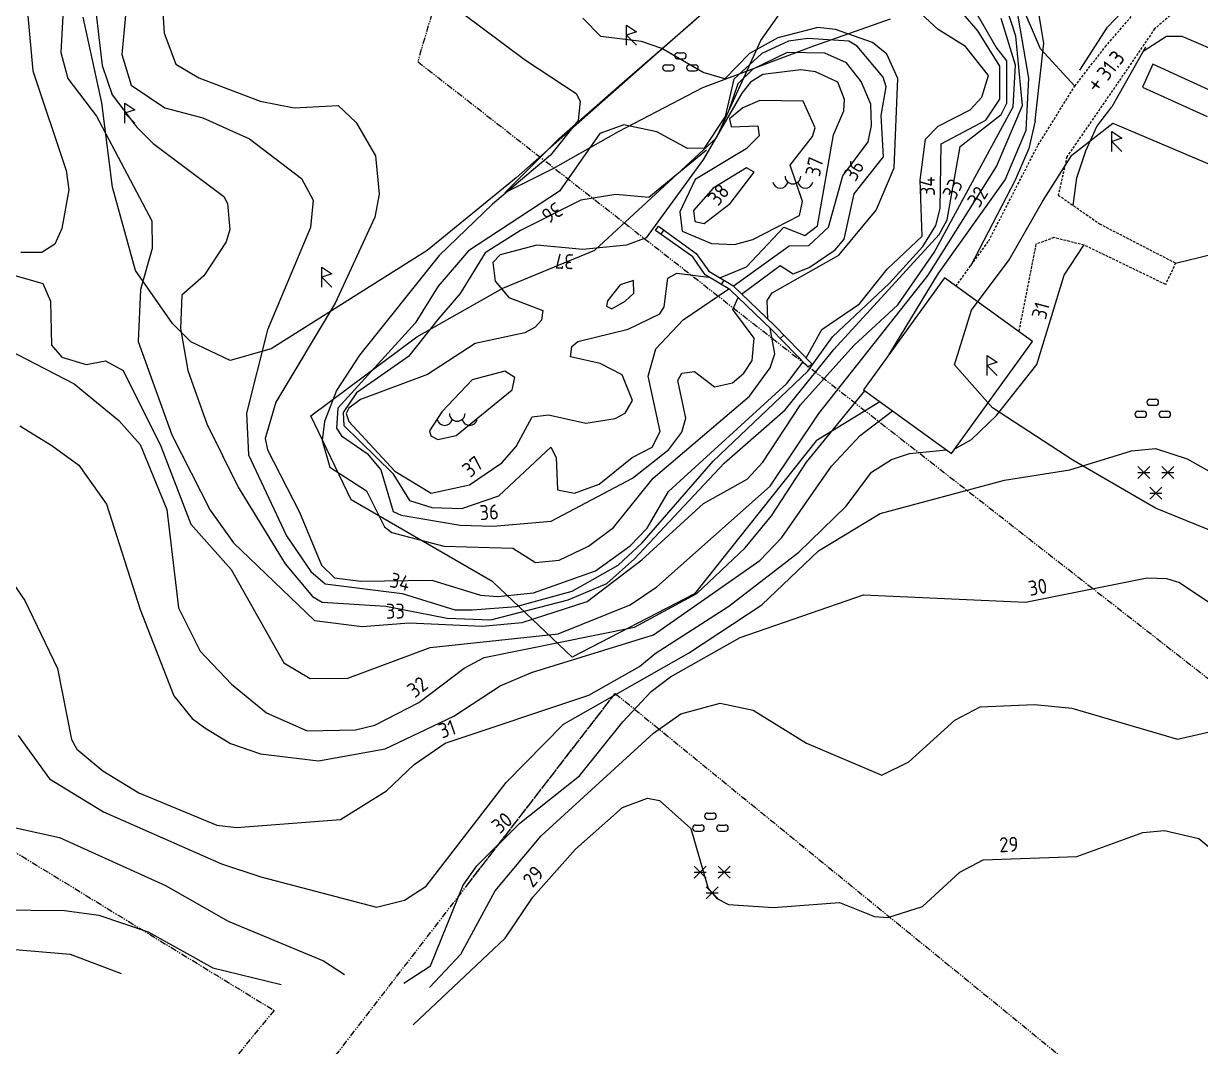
# Model space of a CAD drawing. Header units: metres. Extents: x 139929 to 142176, y 6401995 to 6404420.
# Drawn here: x 140269.7 to 140387.5, y 6402084.9 to 6402187.3 of the extents above; entities that cross this region are included whole.
import ezdxf
from ezdxf.enums import TextEntityAlignment as Align

# ---------------------------------------------------------------- set-up
doc = ezdxf.new("R2010")
doc.units = ezdxf.units.M
doc.header["$LTSCALE"] = 0.5
doc.linetypes.add('DASHED', pattern=[0.75, 0.5, -0.25])
doc.linetypes.add('PHANTOM', pattern=[2.5, 1.25, -0.25, 0.25, -0.25, 0.25, -0.25])
doc.layers.get('0').update_dxf_attribs({"color": 1})
for name, color, linetype in [('M-BEF-BYGGNAD', 3, 'Continuous'), ('M-BEF-FORNFYND', 4, 'Continuous'), ('M-BEF-HÄCK', 7, 'Continuous'), ('M-BEF-MARKLINJE', 4, 'Continuous'), ('M-BEF-MUR', 4, 'Continuous'), ('M-BEF-NIVÅ', 4, 'Continuous'), ('M-BEF-NIVÅKURVA-PRIMÄR-0.5M', 12, 'Continuous'), ('M-BEF-NIVÅKURVA-PRIMÄR-1.0M', 12, 'Continuous'), ('M-BEF-VÄGKANT', 1, 'DASHED'), ('M-GR-FASTIGHETSGRÄNS', 3, 'PHANTOM')]:
    doc.layers.add(name, color=color, linetype=linetype)
doc.styles.add('ISO', font='iso.shx', dxfattribs={"height": 2.5})

# ---------------------------------------------------------------- blocks, each defined once
blk = doc.blocks.new('PRI_P_FORNL')
blk.add_polyline3d([(-0.166667, -0.5, 0), (-0.166667, 1.5, 0), (0.833333, 0.833334, 0), (-0.166667, 0.5, 0), (0.833333, -0.5, 0)])
blk = doc.blocks.new('PRI_M_BARRSKOG')
for points in [[(-0.6, 1.48, 0), (-1.8, 0.28, 0)], [(-1.8, 1.48, 0), (-0.6, 0.28, 0)], [(0.6, 1.48, 0), (1.8, 0.28, 0)], [(1.8, 1.48, 0), (0.6, 0.28, 0)], [(-1.8, 0.88, 0), (-0.6, 0.88, 0)], [(0.6, 0.88, 0), (1.8, 0.88, 0)], [(-0.6, -1.8, 0), (0.6, -0.6, 0)], [(-0.6, -0.6, 0), (0.6, -1.8, 0)], [(-0.6, -1.2, 0), (0.6, -1.2, 0)]]:
    blk.add_polyline3d(points)
blk = doc.blocks.new('PRI_M_BERG')
for centre, radius, start, end in [((-1.25, 0.43), 0.765, 192.2902, 347.7098), ((0, 0.87), 0.784, 180, 0), ((1.25, 0.43), 0.765, 192.2902, 347.7098)]:
    blk.add_arc(centre, radius, start, end)
blk = doc.blocks.new('PRI_M_LÖVSKOG')
for p, q in [((-0.29, 1.2), (0.29, 1.2)), ((-0.29, 0.6), (0.29, 0.6)), ((-1.49, 0), (-0.91, 0)), ((-1.49, -0.6), (-0.91, -0.6)), ((0.91, 0), (1.49, 0)), ((0.91, -0.6), (1.49, -0.6))]:
    blk.add_line(p, q)
for centre, start, end in [((-0.29, 0.9), 90, 180), ((0.29, 0.9), 0, 90), ((-0.29, 0.9), 180, 270), ((0.29, 0.9), 270, 0), ((-1.49, -0.3), 90, 180), ((-1.49, -0.3), 180, 270), ((-0.91, -0.3), 0, 90), ((-0.91, -0.3), 270, 0), ((0.91, -0.3), 90, 180), ((0.91, -0.3), 180, 270), ((1.49, -0.3), 0, 90), ((1.49, -0.3), 270, 0)]:
    blk.add_arc(centre, 0.3, start, end)
blk = doc.blocks.new('PRI_NIVÅ_HÖJDPUNKT_ISM')
at = {"color": 7}
for p, q in [((-0.25, 0), (0.25, 0)), ((0, 0.25), (0, -0.25))]:
    blk.add_line(p, q, dxfattribs=at)
blk = doc.blocks.new('SPWDEF')
at = {"color": 0, "linetype": 'Continuous'}
for p, q in [((-1, 0), (1, 0)), ((0, -1), (0, 1))]:
    blk.add_line(p, q, dxfattribs=at)
blk.add_circle((0, 0), 0.2)
blk = doc.blocks.new('PRI_NIVÅ_HÖJDPKT')
at = {"color": 0, "linetype": 'Continuous', "lineweight": -3}
blk.add_circle((183, 184), 0.0005, dxfattribs=at)

msp = doc.modelspace()

# ---------------------------------------------------------------- linework, layer by layer
at = {"layer": 'M-BEF-BYGGNAD'}
for p, q in [((140382.69, 6402183.18), (140381.66, 6402180.91)), ((140389.16, 6402180.24), (140382.69, 6402183.18)), ((140381.66, 6402180.91), (140388.12, 6402177.97)), ((140361.85, 6402161.82), (140353.75, 6402150.61)), ((140361.85, 6402161.82), (140353.75, 6402150.61)), ((140370.65, 6402155.46), (140361.85, 6402161.82)), ((140370.65, 6402155.46), (140361.85, 6402161.82)), ((140362.54, 6402144.25, 37.02), (140370.65, 6402155.46, 34.42)), ((140362.54, 6402144.25), (140370.65, 6402155.46)), ((140353.75, 6402150.61, 37.02), (140362.54, 6402144.25, 37.02)), ((140353.75, 6402150.61), (140362.54, 6402144.25))]:
    msp.add_line(p, q, dxfattribs=at)
at = {"layer": 'M-BEF-HÄCK', "lineweight": -3}
for p, q in [((140378.17, 6402186.9), (140381.53, 6402190.45)), ((140378.17, 6402186.9), (140381.53, 6402190.45)), ((140375.37, 6402182.6), (140378.17, 6402186.9)), ((140375.37, 6402182.6), (140378.17, 6402186.9))]:
    msp.add_line(p, q, dxfattribs=at)
at = {"layer": 'M-BEF-MARKLINJE'}
for p, q in [((140343.49, 6402185.58, 34.88), (140348.28, 6402192.37, 33.93)), ((140339.55, 6402189.95), (140333, 6402184.21)), ((140371.45, 6402184.73, 31.5), (140369.32, 6402189.74, 32.02)), ((140277.56, 6402179.34), (140275.69, 6402187.89)), ((140329.83, 6402181.49), (140336.68, 6402187.43)), ((140356.41, 6402187.69), (140348.76, 6402185.01)), ((140339.04, 6402175.84, 37.01), (140343.49, 6402185.58, 34.88)), ((140348.76, 6402185.01), (140337.65, 6402180.82)), ((140374.89, 6402181.01, 31.34), (140371.45, 6402184.73, 31.5)), ((140333, 6402184.21), (140318.99, 6402171.82)), ((140323.29, 6402175.75), (140329.83, 6402181.49)), ((140337.65, 6402180.82), (140329.19, 6402176.42)), ((140278.63, 6402170.9), (140277.56, 6402179.34)), ((140374.58, 6402174.1), (140378.69, 6402177.28)), ((140378.69, 6402177.28), (140388.19, 6402173.27)), ((140329.19, 6402176.42), (140322.66, 6402172.71)), ((140317.86, 6402170.31), (140323.29, 6402175.75)), ((140326.88, 6402164.6, 38.04), (140339.04, 6402175.84, 37.01)), ((140371.65, 6402169.46), (140374.58, 6402174.1)), ((140322.66, 6402172.71), (140317.86, 6402170.31)), ((140318.99, 6402171.82), (140310.1, 6402164.57)), ((140280.91, 6402162.56), (140278.63, 6402170.9)), ((140368.31, 6402163.62), (140371.65, 6402169.46)), ((140310.1, 6402164.57), (140294.48, 6402154.73)), ((140317.65, 6402160.8, 38.12), (140326.88, 6402164.6, 38.04)), ((140384.97, 6402163.3, 30.73), (140390.01, 6402164.51, 30.58)), ((140364.56, 6402158.6), (140368.31, 6402163.62)), ((140284.63, 6402157.25), (140280.91, 6402162.56)), ((140309.07, 6402155.9, 37.02), (140317.65, 6402160.8, 38.12)), ((140362.85, 6402153.13), (140364.56, 6402158.6)), ((140286.45, 6402155.4), (140284.63, 6402157.25)), ((140290.4, 6402153.55), (140286.45, 6402155.4)), ((140298.47, 6402148.01, 36.19), (140309.07, 6402155.9, 37.02)), ((140294.48, 6402154.73), (140290.4, 6402153.55)), ((140366.64, 6402148.8), (140362.85, 6402153.13)), ((140355.39, 6402149.42, 32.16), (140349, 6402145.52, 32.04)), ((140302.49, 6402139.6, 35.47), (140298.47, 6402148.01, 36.19)), ((140374.7, 6402143.58), (140366.64, 6402148.8)), ((140349, 6402145.52, 32.04), (140336.84, 6402130.19, 32.27)), ((140382.96, 6402138.78), (140374.7, 6402143.58)), ((140316.67, 6402131.42, 35.73), (140302.49, 6402139.6, 35.47)), ((140391.24, 6402135.39), (140382.96, 6402138.78)), ((140324.59, 6402123.87, 32.68), (140316.67, 6402131.42, 35.73)), ((140336.84, 6402130.19, 32.27), (140324.59, 6402123.87, 32.68))]:
    msp.add_line(p, q, dxfattribs=at)
at = {"layer": 'M-BEF-MARKLINJE', "lineweight": -3}
for p, q in [((140343.49, 6402185.58), (140348.28, 6402192.37)), ((140371.45, 6402184.73), (140369.32, 6402189.74)), ((140339.04, 6402175.84), (140343.49, 6402185.58)), ((140374.89, 6402181.01), (140371.45, 6402184.73)), ((140326.88, 6402164.6), (140339.04, 6402175.84)), ((140317.65, 6402160.8), (140326.88, 6402164.6)), ((140384.97, 6402163.3), (140390.01, 6402164.51)), ((140309.07, 6402155.9), (140317.65, 6402160.8)), ((140298.47, 6402148.01), (140309.07, 6402155.9)), ((140355.39, 6402149.42), (140349, 6402145.52)), ((140302.49, 6402139.6), (140298.47, 6402148.01)), ((140349, 6402145.52), (140336.84, 6402130.19)), ((140316.67, 6402131.42), (140302.49, 6402139.6)), ((140324.59, 6402123.87), (140316.67, 6402131.42)), ((140336.84, 6402130.19), (140324.59, 6402123.87))]:
    msp.add_line(p, q, dxfattribs=at)
at = {"layer": 'M-BEF-MUR'}
for p, q in [((140381.96, 6402184.89), (140378.59, 6402178.94)), ((140332.95, 6402166.57), (140333.25, 6402166.98)), ((140333.25, 6402166.98), (140337.02, 6402164.26)), ((140336.66, 6402163.91), (140332.95, 6402166.57)), ((140333.49, 6402166.19), (140333.78, 6402166.59)), ((140337.92, 6402162.12), (140336.66, 6402163.91)), ((140337.02, 6402164.26), (140338.27, 6402162.49)), ((140340.36, 6402160.66), (140337.92, 6402162.12)), ((140338.27, 6402162.49), (140340.66, 6402161.06)), ((140339.55, 6402161.14), (140339.81, 6402161.57)), ((140340.66, 6402161.06), (140344.87, 6402157.03)), ((140344.52, 6402156.67), (140340.36, 6402160.66)), ((140348.21, 6402152.88, 34.77), (140344.52, 6402156.67, 35.59)), ((140344.87, 6402157.03, 35.59), (140348.57, 6402153.22, 34.77)), ((140345.42, 6402155.74, 35.39), (140345.78, 6402156.09, 35.39)), ((140348.57, 6402153.22, 34.77), (140348.21, 6402152.88, 34.77))]:
    msp.add_line(p, q, dxfattribs=at)
at = {"layer": 'M-BEF-MUR', "lineweight": -3}
for p, q in [((140381.96, 6402184.89), (140378.59, 6402178.94)), ((140332.95, 6402166.57), (140333.25, 6402166.98)), ((140333.25, 6402166.98), (140337.02, 6402164.26)), ((140336.66, 6402163.91), (140332.95, 6402166.57)), ((140333.49, 6402166.19), (140333.78, 6402166.59)), ((140337.92, 6402162.12), (140336.66, 6402163.91)), ((140337.02, 6402164.26), (140338.27, 6402162.49)), ((140340.36, 6402160.66), (140337.92, 6402162.12)), ((140338.27, 6402162.49), (140340.66, 6402161.06)), ((140339.55, 6402161.14), (140339.81, 6402161.57)), ((140340.66, 6402161.06), (140344.87, 6402157.03)), ((140344.52, 6402156.67), (140340.36, 6402160.66)), ((140348.21, 6402152.88), (140344.52, 6402156.67)), ((140344.87, 6402157.03), (140348.57, 6402153.22)), ((140345.42, 6402155.74), (140345.78, 6402156.09)), ((140348.57, 6402153.22), (140348.21, 6402152.88))]:
    msp.add_line(p, q, dxfattribs=at)
at = {"layer": 'M-BEF-NIVÅKURVA-PRIMÄR-0.5M', "linetype": 'Continuous', "lineweight": -3}
for p, q in [((140371.78, 6402185.31, 31.5), (140369.61, 6402198.11, 31.5)), ((140367.03, 6402184.89, 33.5), (140360.55, 6402196.12, 33.5)), ((140269.65, 6402193.8, 32.5), (140270.64, 6402182.53, 32.5)), ((140283.26, 6402194.3, 34.5), (140283.78, 6402186.31, 34.5)), ((140311.53, 6402189.89, 35.5), (140319.92, 6402183.59, 35.5)), ((140368.99, 6402185.99, 32.5), (140367.98, 6402189.08, 32.5)), ((140276.88, 6402189.03, 33.5), (140277.57, 6402183.06, 33.5)), ((140361.23, 6402186.67, 34.5), (140359.09, 6402188.64, 34.5)), ((140327.48, 6402185.97, 35.5), (140325.68, 6402187.8, 35.5)), ((140349.19, 6402186.87, 35.5), (140345.17, 6402185.82, 35.5)), ((140350.93, 6402186.67, 35.5), (140349.19, 6402186.87, 35.5)), ((140283.78, 6402186.31, 34.5), (140284.96, 6402183.18, 34.5)), ((140331.54, 6402185.47, 35.5), (140327.48, 6402185.97, 35.5)), ((140345.17, 6402185.82, 35.5), (140342.34, 6402184.25, 35.5)), ((140354.64, 6402185.36, 35.5), (140350.93, 6402186.67, 35.5)), ((140363.94, 6402184.97, 34.5), (140361.23, 6402186.67, 34.5)), ((140369.64, 6402179.05, 32.5), (140368.99, 6402185.99, 32.5)), ((140333.56, 6402184.78, 35.5), (140331.54, 6402185.47, 35.5)), ((140337.7, 6402182.36, 35.5), (140333.56, 6402184.78, 35.5)), ((140346.11, 6402184.37, 36.5), (140342.69, 6402182.69, 36.5)), ((140349.88, 6402184.3, 36.5), (140346.11, 6402184.37, 36.5)), ((140356.09, 6402184.18, 35.5), (140354.64, 6402185.36, 35.5)), ((140366.26, 6402182.07, 34.5), (140363.94, 6402184.97, 34.5)), ((140368.09, 6402183.53, 33.5), (140367.03, 6402184.89, 33.5)), ((140370.92, 6402177.54, 31.5), (140371.78, 6402185.31, 31.5)), ((140284.96, 6402183.18, 34.5), (140287.27, 6402181.84, 34.5)), ((140319.92, 6402183.59, 35.5), (140325.01, 6402180.27, 35.5)), ((140342.34, 6402184.25, 35.5), (140339.88, 6402181.74, 35.5)), ((140352.04, 6402183.34, 36.5), (140349.88, 6402184.3, 36.5)), ((140353.51, 6402181.45, 36.5), (140352.04, 6402183.34, 36.5)), ((140357.18, 6402181.77, 35.5), (140356.09, 6402184.18, 35.5)), ((140368.08, 6402179.28, 33.5), (140368.09, 6402183.53, 33.5)), ((140270.64, 6402182.53, 32.5), (140273.97, 6402172.56, 32.5)), ((140277.57, 6402183.06, 33.5), (140278.6, 6402180.13, 33.5)), ((140339.88, 6402181.74, 35.5), (140337.7, 6402182.36, 35.5)), ((140342.69, 6402182.69, 36.5), (140341.19, 6402181.22, 36.5)), ((140365.58, 6402179.88, 34.5), (140366.26, 6402182.07, 34.5)), ((140287.27, 6402181.84, 34.5), (140293.39, 6402179.49, 34.5)), ((140341.19, 6402181.22, 36.5), (140340.23, 6402178.5, 36.5)), ((140354.48, 6402179.18, 36.5), (140353.51, 6402181.45, 36.5)), ((140356.82, 6402172.84, 35.5), (140357.18, 6402181.77, 35.5)), ((140278.6, 6402180.13, 33.5), (140281.03, 6402176.94, 33.5)), ((140325.01, 6402180.27, 35.5), (140325.41, 6402179.48, 35.5)), ((140364.42, 6402178.64, 34.5), (140365.58, 6402179.88, 34.5)), ((140293.39, 6402179.49, 34.5), (140296.78, 6402178.84, 34.5)), ((140296.78, 6402178.84, 34.5), (140301.19, 6402179.07, 34.5)), ((140301.19, 6402179.07, 34.5), (140303.01, 6402177.37, 34.5)), ((140325.41, 6402179.48, 35.5), (140325.21, 6402177.55, 35.5)), ((140341.69, 6402178.82, 37.5), (140340.35, 6402177.72, 37.5)), ((140343.39, 6402179.55, 37.5), (140341.69, 6402178.82, 37.5)), ((140347.72, 6402179.51, 37.5), (140343.39, 6402179.55, 37.5)), ((140348.9, 6402176.84, 37.5), (140347.72, 6402179.51, 37.5)), ((140354.55, 6402177.05, 36.5), (140354.48, 6402179.18, 36.5)), ((140361.2, 6402176.99, 34.5), (140364.42, 6402178.64, 34.5)), ((140367.05, 6402172.95, 32.5), (140369.64, 6402179.05, 32.5)), ((140367.51, 6402178.17, 33.5), (140368.08, 6402179.28, 33.5)), ((140303.01, 6402177.37, 34.5), (140304.94, 6402174.04, 34.5)), ((140325.21, 6402177.55, 35.5), (140322.45, 6402174.1, 35.5)), ((140340.35, 6402177.72, 37.5), (140340.51, 6402176.92, 37.5)), ((140363.42, 6402174.97, 33.5), (140367.51, 6402178.17, 33.5)), ((140370.92, 6402177.54, 31.5), (140370.28, 6402174.77, 31.5)), ((140281.03, 6402176.94, 33.5), (140282.69, 6402175.27, 33.5)), ((140340.51, 6402176.92, 37.5), (140343.16, 6402177.01, 37.5)), ((140343.16, 6402177.01, 37.5), (140343.3, 6402176.03, 37.5)), ((140348.63, 6402175.95, 37.5), (140348.9, 6402176.84, 37.5)), ((140354.21, 6402175.44, 36.5), (140354.55, 6402177.05, 36.5)), ((140359.94, 6402175.7, 34.5), (140361.2, 6402176.99, 34.5)), ((140282.69, 6402175.27, 33.5), (140289.76, 6402169.96, 33.5)), ((140343.3, 6402176.03, 37.5), (140342.02, 6402174.74, 37.5)), ((140346.42, 6402173.08, 37.5), (140348.63, 6402175.95, 37.5)), ((140351.68, 6402172.03, 36.5), (140354.21, 6402175.44, 36.5)), ((140359.41, 6402171.58, 34.5), (140359.94, 6402175.7, 34.5)), ((140362.12, 6402167.62, 33.5), (140363.42, 6402174.97, 33.5)), ((140304.94, 6402174.04, 34.5), (140305.31, 6402170.18, 34.5)), ((140322.45, 6402174.1, 35.5), (140316.64, 6402169.2, 35.5)), ((140338.05, 6402174.59, 36.5), (140332.26, 6402169.86, 36.5)), ((140342.02, 6402174.74, 37.5), (140336.89, 6402171.66, 37.5)), ((140370.28, 6402174.77, 31.5), (140368.91, 6402171.59, 31.5)), ((140273.97, 6402172.56, 32.5), (140274.25, 6402170.63, 32.5)), ((140347.63, 6402169.44, 37.5), (140346.42, 6402173.08, 37.5)), ((140355, 6402168.6, 35.5), (140356.82, 6402172.84, 35.5)), ((140360.22, 6402162.1, 32.5), (140367.05, 6402172.95, 32.5)), ((140336.89, 6402171.66, 37.5), (140335.36, 6402168.41, 37.5)), ((140350.26, 6402166.88, 36.5), (140351.68, 6402172.03, 36.5)), ((140359.61, 6402165.98, 34.5), (140359.41, 6402171.58, 34.5)), ((140368.91, 6402171.59, 31.5), (140364.45, 6402163, 31.5)), ((140274.25, 6402170.63, 32.5), (140273.54, 6402166.76, 32.5)), ((140289.76, 6402169.96, 33.5), (140290.13, 6402169.27, 33.5)), ((140290.13, 6402169.27, 33.5), (140290.34, 6402166.67, 33.5)), ((140305.31, 6402170.18, 34.5), (140304.87, 6402167.9, 34.5)), ((140316.64, 6402169.2, 35.5), (140311.31, 6402164.04, 35.5)), ((140325.46, 6402169.58, 36.5), (140319.42, 6402166.55, 36.5)), ((140328.96, 6402170.17, 36.5), (140325.46, 6402169.58, 36.5)), ((140332.26, 6402169.86, 36.5), (140328.96, 6402170.17, 36.5)), ((140347.34, 6402168.07, 37.5), (140347.63, 6402169.44, 37.5)), ((140304.87, 6402167.9, 34.5), (140300.88, 6402159.27, 34.5)), ((140335.36, 6402168.41, 37.5), (140335.62, 6402166.48, 37.5)), ((140342.67, 6402165.64, 37.5), (140347.34, 6402168.07, 37.5)), ((140351.27, 6402164.09, 35.5), (140355, 6402168.6, 35.5)), ((140273.54, 6402166.76, 32.5), (140272.85, 6402165.18, 32.5)), ((140290.34, 6402166.67, 33.5), (140289.98, 6402165.41, 33.5)), ((140348.29, 6402165.07, 36.5), (140350.26, 6402166.88, 36.5)), ((140361.3, 6402166.17, 33.5), (140362.12, 6402167.62, 33.5)), ((140319.42, 6402166.55, 36.5), (140315.91, 6402164.31, 36.5)), ((140335.62, 6402166.48, 37.5), (140338.55, 6402165.25, 37.5)), ((140340.83, 6402165.14, 37.5), (140342.67, 6402165.64, 37.5)), ((140350.78, 6402154.65, 33.5), (140361.3, 6402166.17, 33.5)), ((140356.11, 6402162.7, 34.5), (140359.61, 6402165.98, 34.5)), ((140271.56, 6402164.36, 32.5), (140269.45, 6402164.34, 32.5)), ((140272.85, 6402165.18, 32.5), (140271.56, 6402164.36, 32.5)), ((140289.98, 6402165.41, 33.5), (140287.75, 6402162.03, 33.5)), ((140338.55, 6402165.25, 37.5), (140340.83, 6402165.14, 37.5)), ((140340.72, 6402161, 36.5), (140346.32, 6402165.02, 36.5)), ((140346.32, 6402165.02, 36.5), (140348.29, 6402165.07, 36.5)), ((140311.31, 6402164.04, 35.5), (140303.32, 6402154.09, 35.5)), ((140315.91, 6402164.31, 36.5), (140313.41, 6402160.26, 36.5)), ((140344.6, 6402160.32, 35.5), (140351.27, 6402164.09, 35.5)), ((140265.56, 6402162.98, 32.5), (140271.65, 6402161.26, 32.5)), ((140287.75, 6402162.03, 33.5), (140285.54, 6402160.09, 33.5)), ((140349.28, 6402148.24, 32.5), (140360.22, 6402162.1, 32.5)), ((140353.36, 6402159.22, 34.5), (140356.11, 6402162.7, 34.5)), ((140271.65, 6402161.26, 32.5), (140272.4, 6402159.5, 32.5)), ((140329.4, 6402161.12, 37.5), (140328.13, 6402159.53, 37.5)), ((140330.75, 6402161.55, 37.5), (140329.4, 6402161.12, 37.5)), ((140330.77, 6402160.29, 37.5), (140330.75, 6402161.55, 37.5)), ((140285.54, 6402160.09, 33.5), (140285.42, 6402156.76, 33.5)), ((140313.41, 6402160.26, 36.5), (140311.16, 6402157.65, 36.5)), ((140329.92, 6402159.47, 37.5), (140330.77, 6402160.29, 37.5)), ((140335.71, 6402157.63, 36.5), (140340.26, 6402160.71, 36.5)), ((140344.11, 6402159.54, 35.5), (140344.6, 6402160.32, 35.5)), ((140272.4, 6402159.5, 32.5), (140272.52, 6402155.07, 32.5)), ((140300.88, 6402159.27, 34.5), (140294.96, 6402149.38, 34.5)), ((140328.13, 6402159.53, 37.5), (140328.05, 6402158.97, 37.5)), ((140328.05, 6402158.97, 37.5), (140328.57, 6402158.73, 37.5)), ((140328.57, 6402158.73, 37.5), (140329.92, 6402159.47, 37.5)), ((140344.18, 6402157.69, 35.5), (140344.11, 6402159.54, 35.5)), ((140349.58, 6402156.64, 34.5), (140353.36, 6402159.22, 34.5)), ((140311.16, 6402157.65, 36.5), (140308.22, 6402153.95, 36.5)), ((140332.97, 6402154.71, 36.5), (140335.71, 6402157.63, 36.5)), ((140285.42, 6402156.76, 33.5), (140286.14, 6402152.54, 33.5)), ((140344.87, 6402154.22, 35.5), (140344.42, 6402156.77, 35.5)), ((140348.01, 6402153.8, 34.5), (140349.58, 6402156.64, 34.5)), ((140272.52, 6402155.07, 32.5), (140273.55, 6402153.88, 32.5)), ((140273.55, 6402153.88, 32.5), (140275.99, 6402153.16, 32.5)), ((140303.32, 6402154.09, 35.5), (140301.02, 6402150.56, 35.5)), ((140308.22, 6402153.95, 36.5), (140303.03, 6402150.32, 36.5)), ((140332.22, 6402151.97, 36.5), (140332.97, 6402154.71, 36.5)), ((140344.4, 6402152.83, 35.5), (140344.87, 6402154.22, 35.5)), ((140345.91, 6402148.6, 33.5), (140350.78, 6402154.65, 33.5)), ((140275.99, 6402153.16, 32.5), (140277.92, 6402153.5, 32.5)), ((140277.92, 6402153.5, 32.5), (140279.68, 6402152.56, 32.5)), ((140279.68, 6402152.56, 32.5), (140283.44, 6402144.97, 32.5)), ((140286.14, 6402152.54, 33.5), (140288.05, 6402147.2, 33.5)), ((140342.34, 6402149.99, 35.5), (140344.4, 6402152.83, 35.5)), ((140346.07, 6402151.25, 34.5), (140347.71, 6402153.4, 34.5)), ((140314.6, 6402151.63, 37.5), (140311.58, 6402148.4, 37.5)), ((140317.85, 6402152.48, 37.5), (140314.6, 6402151.63, 37.5)), ((140318.85, 6402151.86, 37.5), (140317.85, 6402152.48, 37.5)), ((140318.6, 6402150.6, 37.5), (140318.85, 6402151.86, 37.5)), ((140333.39, 6402146.43, 36.5), (140332.22, 6402151.97, 36.5)), ((140301.02, 6402150.56, 35.5), (140299.81, 6402147.46, 35.5)), ((140303.03, 6402150.32, 36.5), (140301.7, 6402148.34, 36.5)), ((140313, 6402146.05, 37.5), (140318.6, 6402150.6, 37.5)), ((140334.25, 6402140.43, 34.5), (140346.07, 6402151.25, 34.5)), ((140294.96, 6402149.38, 34.5), (140293.9, 6402145.76, 34.5)), ((140332.7, 6402141.79, 35.5), (140342.34, 6402149.99, 35.5)), ((140301.7, 6402148.34, 36.5), (140301.75, 6402147.05, 36.5)), ((140311.58, 6402148.4, 37.5), (140310.34, 6402146.52, 37.5)), ((140339.8, 6402143.26, 33.5), (140345.91, 6402148.6, 33.5)), ((140344.42, 6402140.99, 32.5), (140349.28, 6402148.24, 32.5)), ((140353.4, 6402146.06, 31.5), (140356.65, 6402148.51, 31.5)), ((140269.36, 6402147, 31.5), (140272.56, 6402145.06, 31.5)), ((140288.05, 6402147.2, 33.5), (140291.18, 6402140.86, 33.5)), ((140299.81, 6402147.46, 35.5), (140299.59, 6402145.56, 35.5)), ((140301.75, 6402147.05, 36.5), (140306.66, 6402142.23, 36.5)), ((140293.9, 6402145.76, 34.5), (140294.13, 6402144.6, 34.5)), ((140299.59, 6402145.56, 35.5), (140300.36, 6402142.87, 35.5)), ((140310.34, 6402146.52, 37.5), (140310.46, 6402146.01, 37.5)), ((140310.46, 6402146.01, 37.5), (140311.15, 6402145.65, 37.5)), ((140311.15, 6402145.65, 37.5), (140313, 6402146.05, 37.5)), ((140332.62, 6402144.87, 36.5), (140333.39, 6402146.43, 36.5)), ((140350.56, 6402142.99, 31.5), (140353.4, 6402146.06, 31.5)), ((140272.56, 6402145.06, 31.5), (140275.26, 6402143.06, 31.5)), ((140283.44, 6402144.97, 32.5), (140286.45, 6402137.16, 32.5)), ((140294.13, 6402144.6, 34.5), (140297.34, 6402138.36, 34.5)), ((140317.27, 6402140.02, 36.5), (140322.47, 6402144.87, 36.5)), ((140322.47, 6402144.87, 36.5), (140323, 6402143.85, 36.5)), ((140330.59, 6402143.84, 36.5), (140332.62, 6402144.87, 36.5)), ((140374.38, 6402142.6, 30.5), (140380.57, 6402144.51, 30.5)), ((140380.57, 6402144.51, 30.5), (140382.96, 6402144.76, 30.5)), ((140382.96, 6402144.76, 30.5), (140386.12, 6402143.7, 30.5)), ((140323, 6402143.85, 36.5), (140323.14, 6402140.62, 36.5)), ((140327.3, 6402141.18, 36.5), (140330.59, 6402143.84, 36.5)), ((140330.85, 6402133.7, 33.5), (140339.8, 6402143.26, 33.5)), ((140386.12, 6402143.7, 30.5), (140391.98, 6402140.41, 30.5)), ((140275.26, 6402143.06, 31.5), (140278.01, 6402139.17, 31.5)), ((140300.36, 6402142.87, 35.5), (140304.04, 6402140.52, 35.5)), ((140306.66, 6402142.23, 36.5), (140308.34, 6402139.54, 36.5)), ((140345.56, 6402135.83, 31.5), (140350.56, 6402142.99, 31.5)), ((140367.85, 6402141.59, 30.5), (140374.38, 6402142.6, 30.5)), ((140291.18, 6402140.86, 33.5), (140295.88, 6402133.19, 33.5)), ((140324.82, 6402140.28, 36.5), (140327.3, 6402141.18, 36.5)), ((140328.72, 6402136.83, 35.5), (140332.7, 6402141.79, 35.5)), ((140333.06, 6402130.9, 32.5), (140344.42, 6402140.99, 32.5)), ((140355.4, 6402138.25, 30.5), (140367.85, 6402141.59, 30.5)), ((140304.04, 6402140.52, 35.5), (140305.83, 6402136.9, 35.5)), ((140313.57, 6402138.73, 36.5), (140317.27, 6402140.02, 36.5)), ((140323.14, 6402140.62, 36.5), (140324.82, 6402140.28, 36.5)), ((140332.12, 6402136.77, 34.5), (140334.25, 6402140.43, 34.5)), ((140278.01, 6402139.17, 31.5), (140281.39, 6402128.65, 31.5)), ((140308.34, 6402139.54, 36.5), (140310.55, 6402138.84, 36.5)), ((140310.55, 6402138.84, 36.5), (140313.57, 6402138.73, 36.5)), ((140297.34, 6402138.36, 34.5), (140299.51, 6402133.07, 34.5)), ((140349.26, 6402134.5, 30.5), (140355.4, 6402138.25, 30.5)), ((140286.45, 6402137.16, 32.5), (140290.49, 6402132.64, 32.5)), ((140305.83, 6402136.9, 35.5), (140306.56, 6402136.34, 35.5)), ((140306.56, 6402136.34, 35.5), (140311.77, 6402134.97, 35.5)), ((140326.22, 6402134.97, 35.5), (140328.72, 6402136.83, 35.5)), ((140330.4, 6402135.02, 34.5), (140332.12, 6402136.77, 34.5)), ((140311.77, 6402134.97, 35.5), (140318.66, 6402134.76, 35.5)), ((140323.29, 6402133.58, 35.5), (140326.22, 6402134.97, 35.5)), ((140326.93, 6402132.5, 34.5), (140330.4, 6402135.02, 34.5)), ((140343.37, 6402133.53, 31.5), (140345.56, 6402135.83, 31.5)), ((140318.66, 6402134.76, 35.5), (140320.95, 6402133.33, 35.5)), ((140328.07, 6402131.23, 33.5), (140330.85, 6402133.7, 33.5)), ((140343.56, 6402129.1, 30.5), (140349.26, 6402134.5, 30.5)), ((140290.49, 6402132.64, 32.5), (140295.75, 6402123.3, 32.5)), ((140295.88, 6402133.19, 33.5), (140298.62, 6402129.94, 33.5)), ((140299.51, 6402133.07, 34.5), (140300.82, 6402131.81, 34.5)), ((140320.95, 6402133.33, 35.5), (140323.29, 6402133.58, 35.5)), ((140332.75, 6402126.1, 31.5), (140343.37, 6402133.53, 31.5)), ((140300.82, 6402131.81, 34.5), (140303.46, 6402131.47, 34.5)), ((140303.46, 6402131.47, 34.5), (140310.55, 6402131.58, 34.5)), ((140310.55, 6402131.58, 34.5), (140315.44, 6402130.06, 34.5)), ((140320.75, 6402130.31, 34.5), (140326.93, 6402132.5, 34.5)), ((140317.15, 6402129.93, 34.5), (140320.75, 6402130.31, 34.5)), ((140324.19, 6402129.6, 33.5), (140328.07, 6402131.23, 33.5)), ((140330.42, 6402129.1, 32.5), (140333.06, 6402130.9, 32.5)), ((140298.62, 6402129.94, 33.5), (140299.6, 6402129.38, 33.5)), ((140299.6, 6402129.38, 33.5), (140305.95, 6402128.98, 33.5)), ((140315.44, 6402130.06, 34.5), (140317.15, 6402129.93, 34.5)), ((140316.48, 6402127.59, 33.5), (140324.19, 6402129.6, 33.5)), ((140323.19, 6402126.21, 32.5), (140330.42, 6402129.1, 32.5)), ((140336.23, 6402124.28, 30.5), (140343.56, 6402129.1, 30.5)), ((140281.39, 6402128.65, 31.5), (140284.74, 6402119.99, 31.5)), ((140305.95, 6402128.98, 33.5), (140312.09, 6402127.76, 33.5)), ((140312.09, 6402127.76, 33.5), (140316.48, 6402127.59, 33.5)), ((140310.41, 6402124.83, 32.5), (140323.19, 6402126.21, 32.5)), ((140320.52, 6402122.32, 31.5), (140332.75, 6402126.1, 31.5)), ((140302.15, 6402121.77, 32.5), (140310.41, 6402124.83, 32.5)), ((140295.75, 6402123.3, 32.5), (140298.4, 6402121.72, 32.5)), ((140323.73, 6402117.17, 30.5), (140336.23, 6402124.28, 30.5)), ((140317.41, 6402121.01, 31.5), (140320.52, 6402122.32, 31.5)), ((140298.4, 6402121.72, 32.5), (140302.15, 6402121.77, 32.5)), ((140312.75, 6402117.95, 31.5), (140317.41, 6402121.01, 31.5)), ((140284.74, 6402119.99, 31.5), (140286.59, 6402117.73, 31.5)), ((140335.47, 6402118.2, 29.5), (140339.41, 6402119.28, 29.5)), ((140339.41, 6402119.28, 29.5), (140342.7, 6402118.56, 29.5)), ((140342.7, 6402118.56, 29.5), (140348.05, 6402115.25, 29.5)), ((140362.88, 6402117.56, 29.5), (140365.4, 6402118.9, 29.5)), ((140365.4, 6402118.9, 29.5), (140370.86, 6402119.14, 29.5)), ((140370.86, 6402119.14, 29.5), (140374.59, 6402118.77, 29.5)), ((140374.59, 6402118.77, 29.5), (140385.15, 6402115.65, 29.5)), ((140286.59, 6402117.73, 31.5), (140287.87, 6402116.79, 31.5)), ((140305.89, 6402114.71, 31.5), (140312.75, 6402117.95, 31.5)), ((140332.75, 6402116.27, 29.5), (140335.47, 6402118.2, 29.5)), ((140358.29, 6402113.39, 29.5), (140362.88, 6402117.56, 29.5)), ((140385.15, 6402115.65, 29.5), (140395.32, 6402118.02, 29.5)), ((140287.87, 6402116.79, 31.5), (140290.42, 6402115.24, 31.5)), ((140318, 6402111.34, 30.5), (140323.73, 6402117.17, 30.5)), ((140321.51, 6402105.99, 29.5), (140332.75, 6402116.27, 29.5)), ((140269.19, 6402116.03, 30.5), (140272.32, 6402111.71, 30.5)), ((140290.42, 6402115.24, 31.5), (140293.44, 6402114.21, 31.5)), ((140348.05, 6402115.25, 29.5), (140355.58, 6402112.06, 29.5)), ((140293.44, 6402114.21, 31.5), (140299.22, 6402113.48, 31.5)), ((140299.22, 6402113.48, 31.5), (140305.89, 6402114.71, 31.5)), ((140355.58, 6402112.06, 29.5), (140358.29, 6402113.39, 29.5)), ((140272.32, 6402111.71, 30.5), (140277.71, 6402108.4, 30.5)), ((140310.01, 6402100.96, 30.5), (140318, 6402111.34, 30.5)), ((140277.71, 6402108.4, 30.5), (140289.53, 6402103.2, 30.5)), ((140316.9, 6402100.49, 29.5), (140321.51, 6402105.99, 29.5)), ((140289.53, 6402103.2, 30.5), (140293.45, 6402101.88, 30.5)), ((140293.45, 6402101.88, 30.5), (140305.03, 6402098.84, 30.5)), ((140307.84, 6402099.56, 30.5), (140310.01, 6402100.96, 30.5)), ((140305.03, 6402098.84, 30.5), (140307.84, 6402099.56, 30.5)), ((140313.45, 6402094.15, 29.5), (140316.9, 6402100.49, 29.5)), ((140258.2, 6402098.64, 29.5), (140273.83, 6402098.52, 29.5)), ((140273.83, 6402098.52, 29.5), (140277.26, 6402098.07, 29.5)), ((140277.26, 6402098.07, 29.5), (140282.2, 6402096.4, 29.5)), ((140282.2, 6402096.4, 29.5), (140288.66, 6402092.8, 29.5)), ((140310.32, 6402090.83, 29.5), (140313.45, 6402094.15, 29.5)), ((140288.66, 6402092.8, 29.5), (140295.5, 6402091.12, 29.5))]:
    msp.add_line(p, q, dxfattribs=at)
at = {"layer": 'M-BEF-NIVÅKURVA-PRIMÄR-1.0M', "linetype": 'Continuous', "lineweight": -3}
for p, q in [((140280.47, 6402193.87, 34), (140279.54, 6402184.15, 34)), ((140365.17, 6402186.54, 34), (140360.23, 6402192.34, 34)), ((140273.84, 6402191.36, 33), (140273.45, 6402184.37, 33)), ((140370.27, 6402181.8, 32), (140368.91, 6402189.78, 32)), ((140368.96, 6402183.09, 33), (140367.53, 6402187.76, 33)), ((140348.18, 6402185.77, 36), (140346.25, 6402185.5, 36)), ((140352.29, 6402185.51, 36), (140348.18, 6402185.77, 36)), ((140353.12, 6402185.01, 36), (140352.29, 6402185.51, 36)), ((140367.39, 6402182.98, 34), (140365.17, 6402186.54, 34)), ((140381.73, 6402184.49, 31), (140384.06, 6402186.01, 31)), ((140384.06, 6402186.01, 31), (140385.58, 6402186, 31)), ((140385.58, 6402186, 31), (140400.56, 6402179.59, 31)), ((140273.45, 6402184.37, 33), (140274.15, 6402181.77, 33)), ((140346.25, 6402185.5, 36), (140343.56, 6402184.25, 36)), ((140355.7, 6402181.91, 36), (140353.12, 6402185.01, 36)), ((140279.54, 6402184.15, 34), (140280.48, 6402181.1, 34)), ((140343.56, 6402184.25, 36), (140340.77, 6402181.69, 36)), ((140343.68, 6402182.17, 37), (140342.43, 6402181.39, 37)), ((140347.46, 6402182.62, 37), (140343.68, 6402182.17, 37)), ((140348.94, 6402182.44, 37), (140347.46, 6402182.62, 37)), ((140351.19, 6402181.38, 37), (140348.94, 6402182.44, 37)), ((140367.37, 6402179.68, 34), (140367.39, 6402182.98, 34)), ((140368.73, 6402178.94, 33), (140368.96, 6402183.09, 33)), ((140274.15, 6402181.77, 33), (140277.03, 6402177.98, 33)), ((140280.48, 6402181.1, 34), (140283.84, 6402178.82, 34)), ((140340.77, 6402181.69, 36), (140339.91, 6402177.97, 36)), ((140342.43, 6402181.39, 37), (140341.58, 6402180.28, 37)), ((140351.86, 6402179.67, 37), (140351.19, 6402181.38, 37)), ((140355.52, 6402178.06, 36), (140356.02, 6402180.94, 36)), ((140356.02, 6402180.94, 36), (140355.7, 6402181.91, 36)), ((140370.03, 6402176.6, 32), (140370.27, 6402181.8, 32)), ((140341.58, 6402180.28, 37), (140337.74, 6402173.69, 37)), ((140351.79, 6402178.54, 37), (140351.86, 6402179.67, 37)), ((140365.99, 6402177.59, 34), (140367.37, 6402179.68, 34)), ((140283.84, 6402178.82, 34), (140287.64, 6402177.84, 34)), ((140350.75, 6402176.14, 37), (140351.79, 6402178.54, 37)), ((140360.83, 6402164.35, 33), (140368.73, 6402178.94, 33)), ((140377.1, 6402176.96, 31), (140378.59, 6402178.94, 31)), ((140277.03, 6402177.98, 33), (140282.56, 6402167.52, 33)), ((140287.64, 6402177.84, 34), (140292.34, 6402175.73, 34)), ((140339.91, 6402177.97, 36), (140337.81, 6402174.8, 36)), ((140355.73, 6402173.93, 36), (140355.52, 6402178.06, 36)), ((140361.5, 6402175.24, 34), (140365.99, 6402177.59, 34)), ((140327.36, 6402176.27, 36), (140323.35, 6402170.48, 36)), ((140329.77, 6402177.13, 36), (140327.36, 6402176.27, 36)), ((140333.06, 6402176.43, 36), (140329.77, 6402177.13, 36)), ((140336.14, 6402174.77, 36), (140333.06, 6402176.43, 36)), ((140349.15, 6402167.02, 37), (140350.75, 6402176.14, 37)), ((140367.93, 6402171.64, 32), (140370.03, 6402176.6, 32)), ((140376, 6402174.53, 31), (140377.1, 6402176.96, 31)), ((140292.34, 6402175.73, 34), (140297.54, 6402171.76, 34)), ((140361.4, 6402168.76, 34), (140361.5, 6402175.24, 34)), ((140337.81, 6402174.8, 36), (140336.14, 6402174.77, 36)), ((140352.82, 6402170.22, 36), (140355.73, 6402173.93, 36)), ((140375.08, 6402171.84, 31), (140376, 6402174.53, 31)), ((140337.74, 6402173.69, 37), (140332.02, 6402165.83, 37)), ((140342.03, 6402172.83, 38), (140338.7, 6402170.79, 38)), ((140342.81, 6402172.4, 38), (140342.03, 6402172.83, 38)), ((140297.54, 6402171.76, 34), (140298.7, 6402169.58, 34)), ((140340.42, 6402169.26, 38), (140342.81, 6402172.4, 38)), ((140361.23, 6402162.23, 32), (140367.93, 6402171.64, 32)), ((140374.73, 6402169.06, 31), (140375.08, 6402171.84, 31)), ((140323.35, 6402170.48, 36), (140314.22, 6402164.52, 36)), ((140338.7, 6402170.79, 38), (140336.73, 6402168.56, 38)), ((140351.8, 6402165.68, 36), (140352.82, 6402170.22, 36)), ((140298.7, 6402169.58, 34), (140298.43, 6402166.85, 34)), ((140337.82, 6402167.26, 38), (140340.42, 6402169.26, 38)), ((140336.73, 6402168.56, 38), (140336.87, 6402167.47, 38)), ((140360.99, 6402167.05, 34), (140361.4, 6402168.76, 34)), ((140282.56, 6402167.52, 33), (140282.58, 6402164.74, 33)), ((140298.43, 6402166.85, 34), (140294.12, 6402156.63, 34)), ((140336.87, 6402167.47, 38), (140337.82, 6402167.26, 38)), ((140342.04, 6402162.92, 37), (140345.77, 6402166.89, 37)), ((140345.77, 6402166.89, 37), (140347.88, 6402166.05, 37)), ((140347.88, 6402166.05, 37), (140349.15, 6402167.02, 37)), ((140359.67, 6402164.97, 34), (140360.99, 6402167.05, 34)), ((140332.02, 6402165.83, 37), (140330.04, 6402165.09, 37)), ((140350.92, 6402164.61, 36), (140351.8, 6402165.68, 36)), ((140282.58, 6402164.74, 33), (140281.43, 6402160.66, 33)), ((140314.22, 6402164.52, 36), (140311.2, 6402160.99, 36)), ((140321.07, 6402165.09, 37), (140317.41, 6402164.12, 37)), ((140325.67, 6402164.64, 37), (140321.07, 6402165.09, 37)), ((140330.04, 6402165.09, 37), (140325.67, 6402164.64, 37)), ((140348.3, 6402162.86, 36), (140350.92, 6402164.61, 36)), ((140356.35, 6402161.28, 34), (140359.67, 6402164.97, 34)), ((140357.19, 6402159.13, 33), (140360.83, 6402164.35, 33)), ((140373.82, 6402162.1, 31), (140375.78, 6402165.1, 31)), ((140317.41, 6402164.12, 37), (140316.65, 6402163.36, 37)), ((140316.65, 6402163.36, 37), (140316.89, 6402161.5, 37)), ((140334.17, 6402161.78, 37), (140335.07, 6402162.28, 37)), ((140335.07, 6402162.28, 37), (140338.27, 6402161.9, 37)), ((140339.39, 6402161.82, 37), (140342.04, 6402162.92, 37)), ((140341.55, 6402160.2, 36), (140345.41, 6402163.06, 36)), ((140345.41, 6402163.06, 36), (140346.71, 6402162.23, 36)), ((140346.71, 6402162.23, 36), (140348.3, 6402162.86, 36)), ((140356.3, 6402154.15, 32), (140361.23, 6402162.23, 32)), ((140371.08, 6402153.15, 31), (140373.82, 6402162.1, 31)), ((140311.2, 6402160.99, 36), (140308.89, 6402157.28, 36)), ((140316.89, 6402161.5, 37), (140318.28, 6402159.85, 37)), ((140333.81, 6402158.92, 37), (140334.17, 6402161.78, 37)), ((140350.64, 6402155.91, 34), (140356.35, 6402161.28, 34)), ((140281.43, 6402160.66, 33), (140281.19, 6402155.45, 33)), ((140318.28, 6402159.85, 37), (140321.67, 6402158.56, 37)), ((140340.68, 6402158.65, 36), (140341.2, 6402159.85, 36)), ((140321.67, 6402158.56, 37), (140321.55, 6402157.59, 37)), ((140333.38, 6402158.23, 37), (140333.81, 6402158.92, 37)), ((140342.82, 6402155.77, 36), (140340.68, 6402158.65, 36)), ((140352.79, 6402155.06, 33), (140357.19, 6402159.13, 33)), ((140308.89, 6402157.28, 36), (140301.15, 6402148.78, 36)), ((140321.55, 6402157.59, 37), (140320.89, 6402156.87, 37)), ((140330.21, 6402156.67, 37), (140333.38, 6402158.23, 37)), ((140263.72, 6402156.93, 32), (140274.77, 6402151.23, 32)), ((140294.12, 6402156.63, 34), (140292.03, 6402148.28, 34)), ((140319.85, 6402156.31, 37), (140314.89, 6402155.24, 37)), ((140320.89, 6402156.87, 37), (140319.85, 6402156.31, 37)), ((140325.18, 6402155.45, 37), (140330.21, 6402156.67, 37)), ((140281.19, 6402155.45, 33), (140284.56, 6402146.12, 33)), ((140314.89, 6402155.24, 37), (140310.13, 6402152.14, 37)), ((140324.43, 6402153.93, 37), (140324.57, 6402154.96, 37)), ((140324.57, 6402154.96, 37), (140325.18, 6402155.45, 37)), ((140342.62, 6402153.54, 36), (140342.82, 6402155.77, 36)), ((140347.44, 6402149.12, 33), (140352.79, 6402155.06, 33)), ((140348.19, 6402152.47, 34), (140350.64, 6402155.91, 34)), ((140327.4, 6402153.26, 37), (140324.43, 6402153.93, 37)), ((140329.59, 6402152.11, 37), (140327.4, 6402153.26, 37)), ((140341.77, 6402152.28, 36), (140342.62, 6402153.54, 36)), ((140367.06, 6402148.06, 31), (140371.08, 6402153.15, 31)), ((140310.13, 6402152.14, 37), (140303.44, 6402149.63, 37)), ((140330.63, 6402149.55, 37), (140329.59, 6402152.11, 37)), ((140335.16, 6402151.54, 36), (140335.56, 6402152.28, 36)), ((140335.98, 6402147.77, 36), (140335.16, 6402151.54, 36)), ((140335.56, 6402152.28, 36), (140336.85, 6402152.45, 36)), ((140336.85, 6402152.45, 36), (140338.83, 6402150.93, 36)), ((140338.72, 6402143.47, 34), (140348.19, 6402152.47, 34)), ((140340.65, 6402151.33, 36), (140341.77, 6402152.28, 36)), ((140274.77, 6402151.23, 32), (140279.24, 6402147.56, 32)), ((140338.83, 6402150.93, 36), (140340.65, 6402151.33, 36)), ((140348.03, 6402143.38, 32), (140353.87, 6402150.52, 32)), ((140303.44, 6402149.63, 37), (140302.27, 6402148.79, 37)), ((140329.89, 6402148.28, 37), (140330.63, 6402149.55, 37)), ((140343.66, 6402143.38, 33), (140347.44, 6402149.12, 33)), ((140292.03, 6402148.28, 34), (140292.21, 6402144.1, 34)), ((140301.15, 6402148.78, 36), (140301.03, 6402146.78, 36)), ((140302.27, 6402148.79, 37), (140301.98, 6402148.23, 37)), ((140301.98, 6402148.23, 37), (140302.26, 6402147.46, 37)), ((140319.01, 6402144.93, 37), (140320.61, 6402147.91, 37)), ((140320.61, 6402147.91, 37), (140322.23, 6402148.12, 37)), ((140322.23, 6402148.12, 37), (140325.96, 6402147.29, 37)), ((140328.91, 6402147.74, 37), (140329.89, 6402148.28, 37)), ((140364.54, 6402145.66, 31), (140367.06, 6402148.06, 31)), ((140279.24, 6402147.56, 32), (140281.38, 6402145.14, 32)), ((140301.03, 6402146.78, 36), (140301.54, 6402146.02, 36)), ((140302.26, 6402147.46, 37), (140306.85, 6402142.46, 37)), ((140325.96, 6402147.29, 37), (140328.91, 6402147.74, 37)), ((140335.57, 6402146.38, 36), (140335.98, 6402147.77, 36)), ((140284.56, 6402146.12, 33), (140288.4, 6402138.58, 33)), ((140301.54, 6402146.02, 36), (140304.09, 6402144.25, 36)), ((140334.28, 6402144.63, 36), (140335.57, 6402146.38, 36)), ((140362.88, 6402144.72, 31), (140364.54, 6402145.66, 31)), ((140281.38, 6402145.14, 32), (140284.04, 6402138.63, 32)), ((140317.57, 6402143.3, 37), (140319.01, 6402144.93, 37)), ((140330.64, 6402141.76, 36), (140334.28, 6402144.63, 36)), ((140358.35, 6402144.23, 31), (140362.04, 6402144.62, 31)), ((140292.21, 6402144.1, 34), (140296.03, 6402136.02, 34)), ((140304.09, 6402144.25, 36), (140305.46, 6402142.61, 36)), ((140314.33, 6402141.12, 37), (140317.57, 6402143.3, 37)), ((140331.61, 6402135.32, 34), (140338.72, 6402143.47, 34)), ((140342.1, 6402141.67, 33), (140343.66, 6402143.38, 33)), ((140344.55, 6402138.02, 32), (140348.03, 6402143.38, 32)), ((140354.54, 6402142.36, 31), (140356.54, 6402143.63, 31)), ((140356.54, 6402143.63, 31), (140358.35, 6402144.23, 31)), ((140305.46, 6402142.61, 36), (140306.7, 6402138.43, 36)), ((140306.85, 6402142.46, 37), (140310.5, 6402140.29, 37)), ((140352.01, 6402138.98, 31), (140354.54, 6402142.36, 31)), ((140310.5, 6402140.29, 37), (140314.33, 6402141.12, 37)), ((140322.49, 6402137.49, 36), (140330.64, 6402141.76, 36)), ((140337.73, 6402139.23, 33), (140342.1, 6402141.67, 33)), ((140284.04, 6402138.63, 32), (140285.23, 6402128.81, 32)), ((140288.4, 6402138.58, 33), (140290.72, 6402135.32, 33)), ((140306.7, 6402138.43, 36), (140307.48, 6402138.06, 36)), ((140331.57, 6402133.6, 33), (140337.73, 6402139.23, 33)), ((140347.27, 6402134.38, 31), (140352.01, 6402138.98, 31)), ((140307.48, 6402138.06, 36), (140313.39, 6402137.08, 36)), ((140316.69, 6402136.97, 36), (140322.49, 6402137.49, 36)), ((140341.9, 6402134.8, 32), (140344.55, 6402138.02, 32)), ((140313.39, 6402137.08, 36), (140316.69, 6402136.97, 36)), ((140290.72, 6402135.32, 33), (140298.81, 6402127.54, 33)), ((140296.03, 6402136.02, 34), (140298.45, 6402132.44, 34)), ((140329.2, 6402133.07, 34), (140331.61, 6402135.32, 34)), ((140337.08, 6402130.24, 32), (140341.9, 6402134.8, 32)), ((140340.27, 6402128.97, 31), (140347.27, 6402134.38, 31)), ((140267.24, 6402133.27, 31), (140269.86, 6402129.52, 31)), ((140324.59, 6402130.47, 34), (140329.2, 6402133.07, 34)), ((140326.11, 6402129.42, 33), (140331.57, 6402133.6, 33)), ((140298.45, 6402132.44, 34), (140299.9, 6402131.19, 34)), ((140369.95, 6402129.36, 30), (140382.12, 6402131.82, 30)), ((140382.12, 6402131.82, 30), (140384.06, 6402131.73, 30)), ((140384.06, 6402131.73, 30), (140385.35, 6402131.33, 30)), ((140299.9, 6402131.19, 34), (140307.61, 6402130.23, 34)), ((140307.61, 6402130.23, 34), (140312.86, 6402128.6, 34)), ((140319, 6402128.95, 34), (140324.59, 6402130.47, 34)), ((140330.83, 6402126.86, 32), (140337.08, 6402130.24, 32)), ((140385.35, 6402131.33, 30), (140389.4, 6402128.63, 30)), ((140269.86, 6402129.52, 31), (140273.12, 6402122.72, 31)), ((140319.59, 6402127.32, 33), (140326.11, 6402129.42, 33)), ((140341.4, 6402125.85, 30), (140353.76, 6402130.09, 30)), ((140353.76, 6402130.09, 30), (140369.95, 6402129.36, 30)), ((140285.23, 6402128.81, 32), (140287.39, 6402124.48, 32)), ((140312.86, 6402128.6, 34), (140314.63, 6402128.59, 34)), ((140314.63, 6402128.59, 34), (140319, 6402128.95, 34)), ((140332.92, 6402124.25, 31), (140340.27, 6402128.97, 31)), ((140298.81, 6402127.54, 33), (140303.61, 6402126.92, 33)), ((140303.61, 6402126.92, 33), (140308.31, 6402127.31, 33)), ((140308.31, 6402127.31, 33), (140315.61, 6402126.97, 33)), ((140315.61, 6402126.97, 33), (140319.59, 6402127.32, 33)), ((140315.79, 6402123.82, 32), (140330.83, 6402126.86, 32)), ((140334.43, 6402121.9, 30), (140341.4, 6402125.85, 30)), ((140287.39, 6402124.48, 32), (140290.51, 6402121.15, 32)), ((140313.81, 6402122.78, 32), (140315.79, 6402123.82, 32)), ((140331.35, 6402122.94, 31), (140332.92, 6402124.25, 31)), ((140273.12, 6402122.72, 31), (140274.52, 6402115.64, 31)), ((140309.25, 6402119.33, 32), (140313.81, 6402122.78, 32)), ((140326.26, 6402120.08, 31), (140331.35, 6402122.94, 31)), ((140290.51, 6402121.15, 32), (140294.01, 6402118.3, 32)), ((140332.49, 6402120.42, 30), (140334.43, 6402121.9, 30)), ((140311.91, 6402115.27, 31), (140326.26, 6402120.08, 31)), ((140329.68, 6402117.4, 30), (140332.49, 6402120.42, 30)), ((140304.85, 6402117.07, 32), (140309.25, 6402119.33, 32)), ((140294.01, 6402118.3, 32), (140298.1, 6402116.49, 32)), ((140325.33, 6402111.99, 30), (140329.68, 6402117.4, 30)), ((140298.1, 6402116.49, 32), (140302.94, 6402116.6, 32)), ((140302.94, 6402116.6, 32), (140304.85, 6402117.07, 32)), ((140274.52, 6402115.64, 31), (140275.05, 6402114.65, 31)), ((140308.78, 6402113.14, 31), (140311.91, 6402115.27, 31)), ((140275.05, 6402114.65, 31), (140277.64, 6402112.5, 31)), ((140306.02, 6402110.49, 31), (140308.78, 6402113.14, 31)), ((140277.64, 6402112.5, 31), (140281.26, 6402110.28, 31)), ((140319.36, 6402107.25, 30), (140325.33, 6402111.99, 30)), ((140281.26, 6402110.28, 31), (140289.04, 6402107.07, 31)), ((140301.44, 6402107.64, 31), (140306.02, 6402110.49, 31)), ((140329.63, 6402108.84, 29), (140332.15, 6402109.75, 29)), ((140332.15, 6402109.75, 29), (140333.35, 6402109.53, 29)), ((140333.35, 6402109.53, 29), (140336.46, 6402106.72, 29)), ((140324.92, 6402104.66, 29), (140329.63, 6402108.84, 29)), ((140266.91, 6402107.23, 30), (140273.31, 6402105.81, 30)), ((140289.04, 6402107.07, 31), (140291.01, 6402106.83, 31)), ((140291.01, 6402106.83, 31), (140301.44, 6402107.64, 31)), ((140315.08, 6402103, 30), (140319.36, 6402107.25, 30)), ((140336.46, 6402106.72, 29), (140338.2, 6402100.72, 29)), ((140273.31, 6402105.81, 30), (140283.93, 6402101.03, 30)), ((140375.08, 6402103.93, 29), (140381.68, 6402106.34, 29)), ((140381.68, 6402106.34, 29), (140383.87, 6402106.53, 29)), ((140383.87, 6402106.53, 29), (140387.28, 6402105.71, 29)), ((140387.28, 6402105.71, 29), (140389.7, 6402103.74, 29)), ((140320.67, 6402099.86, 29), (140324.92, 6402104.66, 29)), ((140363.39, 6402102.35, 29), (140365.7, 6402103.58, 29)), ((140365.7, 6402103.58, 29), (140375.08, 6402103.93, 29)), ((140313.71, 6402101.04, 30), (140315.08, 6402103, 30)), ((140359.64, 6402098.91, 29), (140363.39, 6402102.35, 29)), ((140283.93, 6402101.03, 30), (140290.2, 6402097.45, 30)), ((140310.42, 6402093, 30), (140313.71, 6402101.04, 30)), ((140317.91, 6402095.76, 29), (140320.67, 6402099.86, 29)), ((140338.2, 6402100.72, 29), (140339.06, 6402099.73, 29)), ((140339.06, 6402099.73, 29), (140340.25, 6402099.12, 29)), ((140340.25, 6402099.12, 29), (140344.73, 6402098.82, 29)), ((140344.73, 6402098.82, 29), (140351.33, 6402099.32, 29)), ((140351.33, 6402099.32, 29), (140354.83, 6402097.92, 29)), ((140356.19, 6402097.82, 29), (140359.64, 6402098.91, 29)), ((140290.2, 6402097.45, 30), (140299.74, 6402093.5, 30)), ((140354.83, 6402097.92, 29), (140356.19, 6402097.82, 29)), ((140308.7, 6402087.07, 29), (140317.91, 6402095.76, 29)), ((140268.49, 6402094.65, 29), (140274.4, 6402094.15, 29)), ((140274.4, 6402094.15, 29), (140279.5, 6402092.21, 29)), ((140299.74, 6402093.5, 30), (140301.82, 6402092.11, 30)), ((140307.77, 6402091.25, 30), (140310.42, 6402093, 30))]:
    msp.add_line(p, q, dxfattribs=at)
at = {"layer": 'M-BEF-VÄGKANT'}
for p, q in [((140377.93, 6402184.93), (140381.8, 6402189.44)), ((140386.39, 6402189.76), (140382.87, 6402186.73)), ((140382.87, 6402186.73), (140379.3, 6402181.49)), ((140374.89, 6402181.01), (140377.93, 6402184.93)), ((140371.22, 6402175.12), (140374.89, 6402181.01)), ((140379.3, 6402181.49), (140374.09, 6402173.93)), ((140366.27, 6402165.51), (140371.22, 6402175.12)), ((140374.09, 6402173.93), (140373.23, 6402170.1)), ((140373.23, 6402170.1), (140377.37, 6402167.22)), ((140377.37, 6402167.22), (140384.97, 6402163.3)), ((140362.99, 6402160.99), (140366.27, 6402165.51)), ((140372.8, 6402165.84), (140370.99, 6402165.18)), ((140375.83, 6402165.09), (140372.8, 6402165.84)), ((140370.99, 6402165.18), (140369.28, 6402156.45)), ((140383.96, 6402161.16), (140375.83, 6402165.09)), ((140384.97, 6402163.3), (140383.96, 6402161.16))]:
    msp.add_line(p, q, dxfattribs=at)
at = {"layer": 'M-BEF-VÄGKANT', "lineweight": -3}
for p, q in [((140377.93, 6402184.93), (140381.8, 6402189.44)), ((140386.39, 6402189.76), (140382.87, 6402186.73)), ((140382.87, 6402186.73), (140379.3, 6402181.49)), ((140374.89, 6402181.01), (140377.93, 6402184.93)), ((140371.22, 6402175.12), (140374.89, 6402181.01)), ((140379.3, 6402181.49), (140374.09, 6402173.93)), ((140366.27, 6402165.51), (140371.22, 6402175.12)), ((140374.09, 6402173.93), (140373.23, 6402170.1)), ((140373.23, 6402170.1), (140377.37, 6402167.22)), ((140377.37, 6402167.22), (140384.97, 6402163.3)), ((140362.99, 6402160.99), (140366.27, 6402165.51)), ((140372.8, 6402165.84), (140370.99, 6402165.18)), ((140375.83, 6402165.09), (140372.8, 6402165.84)), ((140370.99, 6402165.18), (140369.28, 6402156.45)), ((140383.96, 6402161.16), (140375.83, 6402165.09)), ((140384.97, 6402163.3), (140383.96, 6402161.16))]:
    msp.add_line(p, q, dxfattribs=at)
at = {"layer": 'M-GR-FASTIGHETSGRÄNS'}
for p, q in [((140329.68, 6402252.98), (140309.15, 6402183.46)), ((140329.68, 6402252.98), (140309.15, 6402183.46)), ((140309.15, 6402183.46), (140396.29, 6402115.43)), ((140309.15, 6402183.46), (140396.29, 6402115.43)), ((140239.66, 6402122.24), (140273.27, 6402101.68)), ((140239.66, 6402122.24), (140294.78, 6402088.52)), ((140273.43, 6402048.38), (140328.91, 6402120.24)), ((140314.25, 6402101.26), (140328.91, 6402120.24)), ((140328.91, 6402120.24), (140352.69, 6402100.86)), ((140328.91, 6402120.24), (140394.12, 6402067.1)), ((140294.78, 6402088.52), (140235.05, 6402015.76))]:
    msp.add_line(p, q, dxfattribs=at)

# ---------------------------------------------------------------- block references
at = {"layer": 'M-BEF-FORNFYND', "lineweight": -3}
for p in [(140330.19, 6402185.59), (140280.01, 6402177.79), (140378.77, 6402174.95), (140299.72, 6402161.37), (140366.27, 6402152.56)]:
    msp.add_blockref('PRI_P_FORNL', p, dxfattribs=at)
at = {"layer": 'M-BEF-FORNFYND'}
for p in [(140330.19, 6402185.59), (140280.01, 6402177.79), (140378.77, 6402174.95), (140299.72, 6402161.37), (140366.27, 6402152.56)]:
    msp.add_blockref('PRI_P_FORNL', p, dxfattribs=at)
at = {"layer": 'M-BEF-MARKLINJE'}
for name, p in [('PRI_M_LÖVSKOG', (140335.43, 6402183.13, 35.21)), ('PRI_M_LÖVSKOG', (140335.43, 6402183.13, 35.21)), ('PRI_M_BERG', (140346.68, 6402171.13, 37.54)), ('PRI_M_BERG', (140346.68, 6402171.13, 37.54)), ('PRI_M_LÖVSKOG', (140382.68, 6402148.47, 30.09)), ('PRI_M_LÖVSKOG', (140382.68, 6402148.47, 30.09)), ('PRI_M_BERG', (140313.1, 6402147.39, 37.45)), ('PRI_M_BERG', (140313.1, 6402147.39, 37.45)), ('PRI_M_LÖVSKOG', (140338.43, 6402107.07, 34.54)), ('PRI_M_LÖVSKOG', (140338.43, 6402107.07, 34.54))]:
    msp.add_blockref(name, p, dxfattribs=at)
at = {"layer": 'M-BEF-MARKLINJE', "lineweight": -3}
for p in [(140383, 6402141.46, 30.09), (140338.62, 6402101.48, 34.55)]:
    msp.add_blockref('PRI_M_BARRSKOG', p, dxfattribs=at)
at = {"layer": 'M-BEF-MARKLINJE', "color": 1, "linetype": 'Continuous', "lineweight": -3}
for p in [(140383, 6402141.46, 30.09), (140338.62, 6402101.48, 34.55)]:
    msp.add_blockref('PRI_M_BARRSKOG', p, dxfattribs=at)
at = {"layer": 'M-BEF-NIVÅ', "xscale": 0.5, "yscale": 0.5, "zscale": 0.5, "rotation": 52.37100138563885}
msp.add_blockref('SPWDEF', (140376.96, 6402181.12), dxfattribs=at)
at = {"layer": 'M-BEF-NIVÅ', "lineweight": -3, "rotation": 52.37100138563888}
msp.add_blockref('PRI_NIVÅ_HÖJDPUNKT_ISM', (140376.96, 6402181.12), dxfattribs=at)
at = {"layer": 'M-BEF-NIVÅKURVA-PRIMÄR-1.0M', "color": 1, "linetype": 'Continuous', "lineweight": -3, "xscale": 0.001, "yscale": 0.001, "zscale": 0.001}
for p in [(140349.81, 6402171.77, 37), (140353.35, 6402171.15, 36), (140322.72, 6402169.85, 36), (140361.34, 6402169.99, 34), (140363.33, 6402169.33, 33), (140339.54, 6402168.63, 38), (140365.69, 6402168.5, 32), (140324.8, 6402164.63, 37), (140372.41, 6402157.45, 31), (140314.68, 6402141.41, 37), (140315.41, 6402137.11, 36), (140306.15, 6402130.47, 34), (140370.47, 6402129.53, 30), (140305.98, 6402127.26, 33), (140309.12, 6402119.36, 32), (140311.72, 6402115.28, 31), (140317.64, 6402105.78, 30), (140367.37, 6402103.89, 29), (140320.99, 6402100.42, 29)]:
    msp.add_blockref('PRI_NIVÅ_HÖJDPKT', p, dxfattribs=at)

# ---------------------------------------------------------------- texts
at = {"layer": 'M-BEF-NIVÅ', "style": 'ISO'}
for rotation in [52.371, 51.7796]:
    msp.add_text('31.3', height=1.5, rotation=rotation, dxfattribs=at).set_placement((140377.57, 6402181.91), align=Align.MIDDLE_LEFT)
at = {"layer": 'M-BEF-NIVÅKURVA-PRIMÄR-1.0M', "style": 'ISO'}
for s, rotation, p in [('37', 78.264, (140349.81, 6402171.77)), ('36', 60.903, (140353.35, 6402171.15)), ('34', 89.901, (140361.34, 6402169.99)), ('33', 63.999, (140363.33, 6402169.33)), ('38', 50.31, (140339.54, 6402168.63)), ('32', 58.095, (140365.69, 6402168.5)), ('36', 213.957, (140322.72, 6402169.85)), ('37', 178.191, (140324.8, 6402164.63)), ('31', 74.943, (140372.41, 6402157.45)), ('37', 39.42, (140314.68, 6402141.41)), ('36', 3.663, (140315.41, 6402137.11)), ('34', 346.653, (140306.15, 6402130.47)), ('30', 10.485, (140370.47, 6402129.53)), ('33', 0.63, (140305.98, 6402127.26)), ('32', 37.647, (140309.12, 6402119.36)), ('31', 18.963, (140311.72, 6402115.28)), ('30', 40.275, (140317.64, 6402105.78)), ('29', 2.061, (140367.37, 6402103.89)), ('29', 49.104, (140320.99, 6402100.42))]:
    msp.add_text(s, height=1.5, rotation=rotation, dxfattribs=at).set_placement(p, align=Align.BOTTOM_LEFT)

doc.saveas('drawing.dxf')
